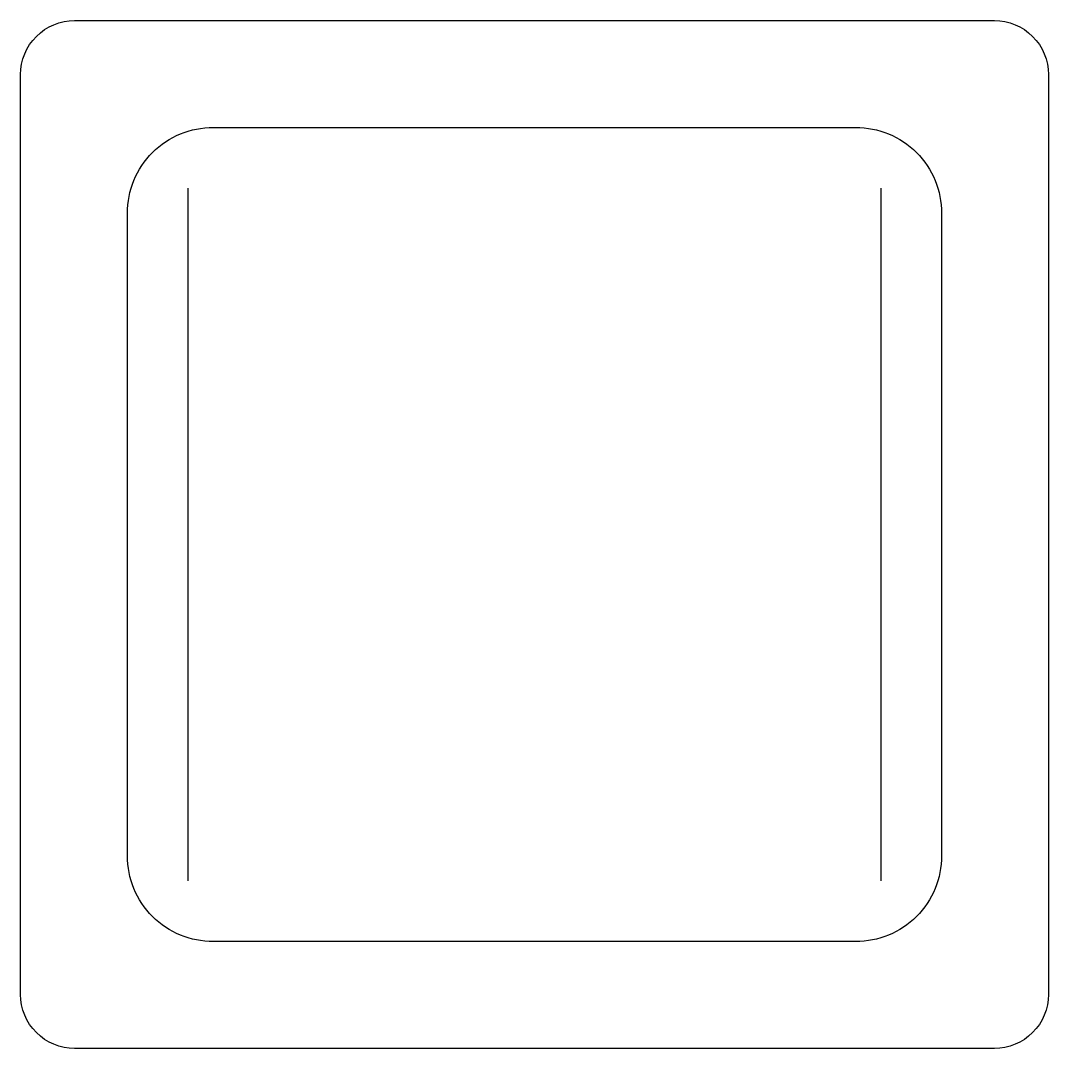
# Model space of a CAD drawing. Extents: x -19 to 19, y -19 to 19.
import ezdxf

# ---------------------------------------------------------------- set-up
doc = ezdxf.new("R2010")
doc.units = 0
doc.header["$MEASUREMENT"] = 0
for name, color, linetype in [('bigWin', 7, 'CONTINUOUS'), ('forTheHoles', 7, 'CONTINUOUS'), ('outer', 7, 'CONTINUOUS')]:
    doc.layers.add(name, color=color, linetype=linetype)

msp = doc.modelspace()

# ---------------------------------------------------------------- linework, layer by layer
at = {"layer": 'bigWin', "color": 0}
msp.add_lwpolyline([(-15.05, -11.875), (-15.05, 11.875, -0.414214), (-11.875, 15.05), (11.875, 15.05, -0.414214), (15.05, 11.875), (15.05, -11.875, -0.414214), (11.875, -15.05), (-11.875, -15.05, -0.414214)], format="xyb", close=True, dxfattribs=at)
at = {"layer": 'forTheHoles', "linetype": 'ByBlock'}
for p, q in [((-12.805, -12.805), (-12.805, 12.805)), ((12.805, 12.805), (12.805, -12.805))]:
    msp.add_line(p, q, dxfattribs=at)
at = {"layer": 'outer', "color": 0}
msp.add_lwpolyline([(-19, -17), (-19, 17, -0.414214), (-17, 19), (17, 19, -0.414214), (19, 17), (19, -17, -0.414214), (17, -19), (-17, -19, -0.414214)], format="xyb", close=True, dxfattribs=at)

doc.saveas('drawing.dxf')
